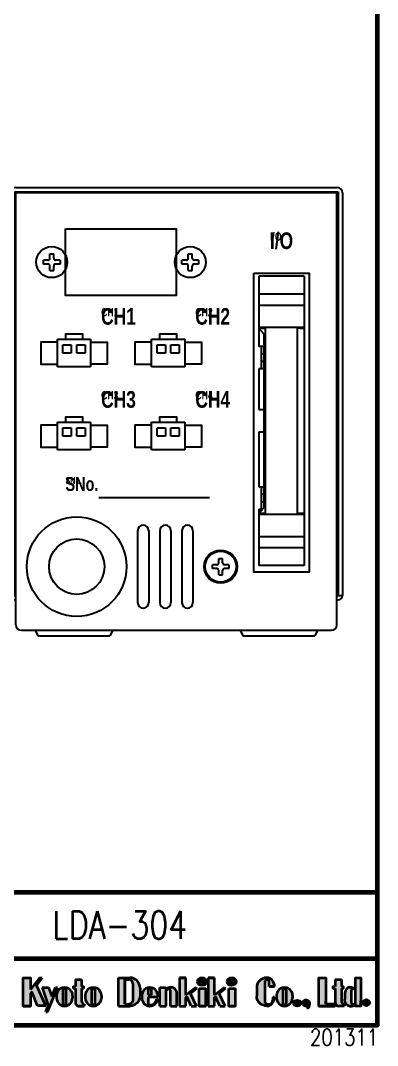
# Model space of a CAD drawing. Header units: millimetres. Extents: x 4 to 387, y 0 to 281.
# Drawn here: x 322.5 to 387, y 0.3 to 185.4 of the extents above; entities that cross this region are included whole.
import ezdxf

# ---------------------------------------------------------------- set-up
doc = ezdxf.new("R2010")
doc.units = ezdxf.units.MM
doc.layers.get('0').update_dxf_attribs({"lineweight": 30})
for name, color, linetype, lineweight in [('0 @ 1', 7, 'Continuous', 30), ('0 @ 2', 7, 'Continuous', 30), ('AUX', 7, 'Continuous', 40)]:
    doc.layers.add(name, color=color, linetype=linetype, lineweight=lineweight)
doc.styles.get("Standard").update_dxf_attribs({"font": 'simplex.shx', "width": 0.8, "bigfont": 'extfont.shx'})

# ---------------------------------------------------------------- blocks, each defined once
blk = doc.blocks.new('A$C7F8063EA')
for points in [[(2.398777864283431, 4.829663306420513), (3.406328365880199, 6.169453883368078), (2.921754663084811, 6.169453883368085), (1.291720739670836, 4.051868400267174), (1.291720739670836, 6.170772863426478), (1.1133674889e-06, 6.170772863426471), (1.1133674889e-06, 1.050815427120141), (1.291720739670836, 1.050815427120141), (1.291720739670836, 3.357553768141244), (1.525719458847731, 3.668713634047847), (2.591814308545053, 1.057822508680139), (4.056205566284461, 1.057822508680146)], [(28.2337426024219, 6.170772863426464), (28.2337426024219, 1.050815427120142), (29.36610001997861, 1.050815427120141), (29.36610001997861, 2.640654124072921), (29.54453348874947, 2.786386900192896), (30.33980663270284, 1.050815427120113), (31.31894397160024, 1.050815427120113), (30.19566787494091, 3.318190840230171), (31.31251927078347, 4.230361945521053), (31.1496955754422, 4.408012072126442), (29.36610001997859, 2.99519422866465), (29.36610001997861, 6.170772863426463)], [(33.41618775227426, 6.170772863426464), (33.41618775227426, 1.050815427120142), (34.54854516983096, 1.050815427120141), (34.54854516983096, 2.640654124072923), (34.72697863860179, 2.786386900192901), (35.52225178255519, 1.050815427120127), (36.50138912145259, 1.05081542712012), (35.3781130247933, 3.318190840230151), (36.49496442063583, 4.23036194552105), (36.33214072529455, 4.408012072126442), (34.54854516983095, 2.995194228664646), (34.54854516983096, 6.170772863426464)], [(53.38047412418291, 6.170772863426464), (53.38047412418291, 1.050815427120141), (54.68106029502587, 1.050815427120141), (56.29751894606171, 1.050815427120142), (56.2975189460617, 1.410965188043746), (54.68106029502588, 1.410965188043746), (54.68106029502586, 6.170772863426464)], [(4.514313398489295, 1.134349005860251), (4.055858601252566, 5.019028322e-07), (4.378142334187486, 5.019028322e-07), (6.169417419713028, 4.408012072126439), (5.837386979518782, 4.40801207212644), (5.183398294731592, 2.789856714902839), (4.539052240885665, 4.408012072126438), (3.400905575323575, 4.408012072126438)], [(31.7998258105149, 4.229761809594492), (31.7998258105149, 1.050815427120141), (32.941005496245, 1.050815427120141), (32.941005496245, 4.229761809594492)], [(37.15768712419095, 4.229761809594491), (37.15768712419095, 1.050815427120141), (38.29886680992104, 1.050815427120141), (38.29886680992104, 4.229761809594492)]]:
    blk.add_hatch(color=256).paths.add_polyline_path(points)
h = blk.add_hatch(color=256)
edge = h.paths.add_edge_path()
edge.add_line((9.410215178256747, 4.230645526233281), (9.410215178256747, 1.759668284966215))
edge.add_ellipse((10.04980428069029, 1.75966828496621), major_axis=(4.547e-13, 0.7088528578460683), ratio=0.9022875415597713, start_angle=90.00000000003674, end_angle=180.0000000000367)
edge.add_line((10.04980428069029, 1.050815427120141), (11.02797277711079, 1.050815427120142))
edge.add_line((11.02797277711079, 1.050815427120142), (11.02797277711079, 1.40698119093291))
edge.add_ellipse((11.0280585437481, 1.935287182282309), major_axis=(2.477e-13, -0.528314164912672), ratio=0.9180339373020796, start_angle=270, end_angle=359.9999999999731, ccw=False)
edge.add_line((10.54304821080086, 1.93528718228209), (10.54304821080086, 4.230645526233274))
edge.add_line((10.54304821080086, 4.230645526233274), (10.86662624025985, 4.230645526233274))
edge.add_line((10.86662624025985, 4.230645526233274), (10.86662624025985, 4.585329156267562))
edge.add_line((10.86662624025985, 4.585329156267562), (10.54304821080086, 4.585329156267562))
edge.add_line((10.54304821080086, 4.585329156267562), (10.54304821080086, 5.814038219401482))
edge.add_line((10.54304821080086, 5.814038219401482), (9.410215178256747, 5.814038219401481))
edge.add_line((9.410215178256747, 5.814038219401481), (9.410215178256747, 4.585329156267562))
edge.add_line((9.410215178256747, 4.585329156267562), (9.089058107054825, 4.585329156267562))
edge.add_line((9.089058107054825, 4.585329156267562), (9.089058107054825, 4.230645526233274))
edge.add_line((9.089058107054825, 4.230645526233274), (9.410215178256747, 4.230645526233281))
h = blk.add_hatch(color=256)
edge = h.paths.add_edge_path()
edge.add_line((17.19864840931359, 1.050815427120141), (19.30238706350838, 1.050815427120141))
edge.add_ellipse((19.30238706350838, 2.973983978213254), major_axis=(0, -1.923168551093112), ratio=0.9305592290321637, start_angle=0, end_angle=90)
edge.add_line((21.09200930771249, 2.973983978213246), (21.09200930771249, 4.247604312333308))
edge.add_ellipse((19.30238706350838, 4.247604312333351), major_axis=(0, 1.923168551093112), ratio=0.9305592290321637, start_angle=270, end_angle=360)
edge.add_line((19.30238706350838, 6.170772863426464), (17.19864840931359, 6.170772863426464))
edge.add_line((17.19864840931359, 6.170772863426464), (17.19864840931359, 1.050815427120141))
edge = h.paths.add_edge_path(flags=16)
edge.add_line((18.32791822793343, 5.812326842775746), (19.14476182150094, 5.812326842775746))
edge.add_ellipse((19.14282603210222, 5.112001191007038), major_axis=(0, 0.7003256517687078), ratio=0.929745631167618, start_angle=270, end_angle=359.83893227171643, ccw=False)
edge.add_line((19.79395074722879, 5.112001191007015), (19.79395074722879, 2.109587099539584))
edge.add_ellipse((19.14282603210222, 2.109587099539567), major_axis=(0, -0.7003256517687078), ratio=0.929745631167618, start_angle=0.16106772828362637, end_angle=90, ccw=False)
edge.add_line((19.14476182150094, 1.409261447770859), (18.32791822793342, 1.409261447770859))
edge.add_line((18.32791822793342, 1.409261447770859), (18.32791822793343, 5.812326842775746))
h = blk.add_hatch(color=256)
edge = h.paths.add_edge_path()
edge.add_ellipse((32.28084409635221, 5.463593461529853), major_axis=(-0.8029901400914241, 0), ratio=0.8806825471307714, start_angle=0, end_angle=360)
h = blk.add_hatch(color=256)
edge = h.paths.add_edge_path()
edge.add_ellipse((37.63870541002825, 5.463593461529853), major_axis=(-0.8029901400914241, 0), ratio=0.8806825471307714, start_angle=0, end_angle=360)
h = blk.add_hatch(color=256)
edge = h.paths.add_edge_path()
edge.add_arc((44.03210335415496, 5.389742119339189), 0.4022708682637131, 0, 180, ccw=False)
edge.add_line((44.43437422241868, 5.389742119339189), (44.43437422241869, 4.585540193077122))
edge.add_line((44.43437422241869, 4.585540193077122), (45.39805205564927, 4.585540193077122))
edge.add_ellipse((44.03210335415496, 4.585540193077122), major_axis=(0, 1.585232670349341), ratio=0.8616707988949573, start_angle=270, end_angle=360)
edge.add_ellipse((44.03210335415496, 4.404088106452945), major_axis=(-1.843641580901476, 0), ratio=0.9582582511019692, start_angle=270.0000000000004, end_angle=360)
edge.add_line((42.18846177325349, 4.404088106452868), (42.18846177325349, 2.817500184093672))
edge.add_ellipse((44.03210335415496, 2.81750018409366), major_axis=(-1.843641580901476, 0), ratio=0.9582582511019692, start_angle=0, end_angle=89.99999999999957)
edge.add_ellipse((44.03210335415496, 2.639975360593325), major_axis=(0, -1.589159933473183), ratio=0.859541366934012, start_angle=0, end_angle=90)
edge.add_line((45.39805205564928, 2.639975360593325), (45.07598273930716, 2.639975360593325))
edge.add_line((45.07598273930716, 2.639975360593325), (45.07598273930716, 2.101617162536902))
edge.add_ellipse((44.45224876929251, 2.101617162536967), major_axis=(0, -0.68893955641488), ratio=0.9053536906204902, start_angle=0, end_angle=90, ccw=False)
edge.add_line((44.45224876929251, 1.412677606122088), (44.13368029113917, 1.412677606122088))
edge.add_ellipse((44.13368029113917, 1.929035216805459), major_axis=(4.547e-13, 0.5163576106833716), ratio=0.9757729814054631, start_angle=90.00000000005042, end_angle=180.0000000000504, ccw=False)
edge.add_line((43.62983248589126, 1.929035216805386), (43.62983248589126, 5.389742119339189))
h = blk.add_hatch(color=256)
edge = h.paths.add_edge_path()
edge.add_line((56.01527129174201, 4.230645526233274), (56.33642836294391, 4.230645526233274))
edge.add_line((56.33642836294391, 4.230645526233274), (56.33642836294392, 1.759668284966186))
edge.add_ellipse((56.97601746537748, 1.75966828496621), major_axis=(4.547e-13, 0.7088528578460683), ratio=0.9022875415597713, start_angle=90.00000000003674, end_angle=180.0000000000367)
edge.add_line((56.97601746537747, 1.050815427120141), (57.95418596179797, 1.050815427120141))
edge.add_line((57.95418596179797, 1.050815427120141), (57.95418596179797, 1.406981190932909))
edge.add_ellipse((57.95427172843528, 1.935287182282309), major_axis=(2.477e-13, -0.528314164912672), ratio=0.9180339373020796, start_angle=270, end_angle=359.9999999999731, ccw=False)
edge.add_line((57.46926139548805, 1.935287182282004), (57.46926139548805, 4.230645526233275))
edge.add_line((57.46926139548805, 4.230645526233275), (57.79283942494704, 4.230645526233274))
edge.add_line((57.79283942494704, 4.230645526233274), (57.79283942494704, 4.585329156267562))
edge.add_line((57.79283942494704, 4.585329156267562), (57.46926139548804, 4.585329156267562))
edge.add_line((57.46926139548804, 4.585329156267562), (57.46926139548805, 5.814038219401482))
edge.add_line((57.46926139548805, 5.814038219401482), (56.33642836294391, 5.814038219401482))
edge.add_line((56.33642836294391, 5.814038219401482), (56.33642836294394, 4.585329156267562))
edge.add_line((56.33642836294394, 4.585329156267562), (56.01527129174201, 4.585329156267562))
edge.add_line((56.01527129174201, 4.585329156267562), (56.01527129174201, 4.230645526233274))
h = blk.add_hatch(color=256)
edge = h.paths.add_edge_path()
edge.add_line((61.00913571780711, 6.170772863426463), (60.03930686129979, 6.170772863426464))
edge.add_line((60.03930686129979, 6.170772863426464), (60.0393068612998, 3.967246375105668))
edge.add_ellipse((59.37071800628541, 3.154375721908309), major_axis=(-4.11812363e-07, -1.253636350218062), ratio=0.7005460842986974, start_angle=140.5626067664118, end_angle=180.0000188213667)
edge.add_line((59.37071800628405, 4.408012072126439), (58.96088035646851, 4.408012072126439))
edge.add_ellipse((58.96088035646721, 3.154375721908309), major_axis=(4.11812363e-07, -1.253636350218062), ratio=0.7005460842986974, start_angle=179.9999811786333, end_angle=269.9999811786645)
edge.add_line((58.08265032018742, 3.154375721909497), (58.08265032018739, 2.304451777337887))
edge.add_ellipse((58.96088035646721, 2.304451777338201), major_axis=(4.11812363e-07, 1.253636350218062), ratio=0.7005460842986974, start_angle=90.00001882133549, end_angle=180.0000188213667)
edge.add_line((58.96088035646788, 1.050815427120141), (59.37071800628475, 1.050815427120141))
edge.add_ellipse((59.37071800628541, 2.304451777338201), major_axis=(-4.11812363e-07, 1.253636350218062), ratio=0.7005460842986974, start_angle=179.9999811786333, end_angle=219.4373932335881)
edge.add_line((60.03930686129979, 1.491581124140838), (60.03930686129979, 1.050815427120141))
edge.add_line((60.03930686129979, 1.050815427120141), (61.00913571780711, 1.050815427120141))
edge.add_line((61.00913571780711, 1.050815427120141), (61.00913571780711, 6.170772863426463))
h.paths.add_polyline_path([(60.03930686129979, 1.735331915351252, -1), (59.21817327816597, 1.735331915351252), (59.21817327816597, 3.761385435440615, -1), (60.03930686129979, 3.761385435440615)], flags=16)
h = blk.add_hatch(color=256)
h.paths.add_polyline_path([(6.000321070772656, 2.499626550424913, 0.9930558690252096), (8.918576991429632, 2.499862088220886), (8.918509413660729, 2.92878370181117, 1.006911414223633), (6.000321070772656, 2.948883291135963)])
h.paths.add_polyline_path([(7.130185689228994, 3.905856913461114, -1.045169310724598), (7.77891868472426, 3.87718728444978), (7.77891868472426, 1.587942342862924, -1.045169310724602), (7.130185689228994, 1.559272713851591)], flags=16)
h = blk.add_hatch(color=256)
h.paths.add_polyline_path([(12.65960897724608, 4.408012072126425), (12.63950891116084, 4.408012072126425, 0.4121976711162861), (11.19039555284587, 2.948883291135956), (11.19039555284587, 2.499626550424916, 0.9930558690252096), (14.10865147350284, 2.499862088220879), (14.10858389573397, 2.928783701811163, 0.416232331284715)])
h.paths.add_polyline_path([(12.32026017130221, 3.905856913461107, -1.045169310724598), (12.96899316679747, 3.877187284449773), (12.96899316679747, 1.587942342862917, -1.045169310724602), (12.32026017130221, 1.559272713851584)], flags=16)
h = blk.add_hatch(color=256)
edge = h.paths.add_edge_path()
edge.add_line((22.87629842648083, 4.408012072126447), (22.85619836039664, 4.408012072126439))
edge.add_arc((22.86624839343847, 2.948883291135963), 1.459163391357833, 90.39462957571416, 180)
edge.add_line((21.40708500208063, 2.948883291135963), (21.40708500208063, 2.506948753458312))
edge.add_arc((22.86992492511266, 2.513573222781768), 1.462854922406916, 180.2594621142477, 269.3397493728856)
edge.add_line((22.85306802025838, 1.050815427120134), (22.88678182996658, 1.050815427120134))
edge.add_arc((22.86992492511266, 2.513573222781772), 1.462854922406917, 270.6602506271005, 354.2193550323094)
edge.add_line((24.32534092273761, 2.366234165273212), (24.07787818271213, 2.366234165273212))
edge.add_ellipse((22.87629842648084, 2.366234165273212), major_axis=(-1.201579756231282, 0), ratio=0.9416571348462468, start_angle=90.17744929209329, end_angle=180, ccw=False)
edge.add_arc((22.86194962053696, 1.55927271385159), 0.3249999999999886, 179.9999999999999, 276.5641418440151, ccw=False)
edge.add_line((22.53694962053697, 1.559272713851591), (22.53694962053698, 2.732564813656352))
edge.add_line((22.53694962053698, 2.732564813656352), (24.32530421539708, 2.732846573795441))
edge.add_line((24.32530421539708, 2.732846573795441), (24.32527334496871, 2.92878370181117))
edge.add_arc((22.86624839343845, 2.948883291135975), 1.459163391357833, 359.2107408485284, 449.6053704242639)
h.paths.add_polyline_path([(22.53694962053697, 3.091152624663407), (22.53694962053697, 3.905856913461114, -1.045169310724599), (23.18568261603224, 3.877187284449781), (23.18568261603223, 3.091152624663408)], flags=16)
h = blk.add_hatch(color=256)
edge = h.paths.add_edge_path()
edge.add_line((24.66529301484071, 4.408012072126438), (24.6652930148407, 1.050815427120141))
edge.add_line((24.6652930148407, 1.050815427120141), (25.7938026291772, 1.050815427120141))
edge.add_line((25.7938026291772, 1.050815427120141), (25.79380262917721, 3.722369965857063))
edge.add_ellipse((26.21745473022793, 3.722369965857069), major_axis=(0.3767525711955679, 0.2169528969146351), ratio=0.9078835970869166, start_angle=60.06451933352412, end_angle=150.0645193335241, ccw=False)
edge.add_ellipse((26.21745473022793, 3.722369965857069), major_axis=(0, 0.4036375748992214), ratio=0.9656734174228072, start_angle=270, end_angle=360, ccw=False)
edge.add_line((26.60723680658112, 3.722369965857049), (26.60723680658112, 1.050815427120141))
edge.add_line((26.60723680658112, 1.050815427120141), (27.74030374813492, 1.050815427120142))
edge.add_line((27.74030374813492, 1.050815427120142), (27.74030374813492, 3.358657917323952))
edge.add_ellipse((26.76900827813415, 3.358657917323853), major_axis=(0, 1.049354154802585), ratio=0.9256126404564504, start_angle=270, end_angle=360)
edge.add_ellipse((26.76900827813415, 4.015239595457842), major_axis=(-0.9752056489569438, 0), ratio=0.4027586151584507, start_angle=270, end_angle=360)
edge.add_line((25.79380262917721, 4.015239595457812), (25.79380262917721, 4.232333820707942))
edge.add_line((25.79380262917721, 4.232333820707942), (25.63367631766278, 4.408012072126439))
edge.add_line((25.63367631766278, 4.408012072126439), (24.66529301484071, 4.408012072126438))
h = blk.add_hatch(color=256)
h.paths.add_polyline_path([(45.74534481770922, 2.499626550424377, 0.4093568311612341), (47.19052061992356, 1.05081542712012), (47.21842329482851, 1.05081542712012, 0.4094039504209535), (48.6636007383662, 2.499862088220879), (48.66353316059729, 2.928783701811163, 1.006911414223785), (45.74534481770922, 2.948883291135956)])
h.paths.add_polyline_path([(46.87520943616556, 3.905856913461107, -1), (47.52520943616554, 3.905856913461107), (47.52520943616554, 1.559272713851584, -1), (46.87520943616556, 1.559272713851584)], flags=16)
h = blk.add_hatch(color=256)
edge = h.paths.add_edge_path()
edge.add_ellipse((49.47965902708938, 1.582242384970413), major_axis=(-0.6495263368888118, 0), ratio=0.8208718778531608, start_angle=0, end_angle=360)
h = blk.add_hatch(color=256)
edge = h.paths.add_edge_path()
edge.add_ellipse((51.10382881327996, 1.582242384970413), major_axis=(-0.6495263368888118, 0), ratio=0.8208718778531608, start_angle=178.5690149176314, end_angle=477.542772379198)
edge.add_ellipse((51.25689893715616, 1.101706482423878), major_axis=(0, -0.4085205769865751), ratio=0.251102208153783, start_angle=0, end_angle=84.64326370635717, ccw=False)
edge.add_ellipse((51.25689893715616, 1.413106612160845), major_axis=(0, -0.7199207067235417), ratio=0.7312706617840086, start_angle=0, end_angle=90)
edge.add_ellipse((51.69606463323384, 1.413106612160845), major_axis=(0, 0.2018800132245815), ratio=0.432391469396966, start_angle=270, end_angle=339.5603886802153)
edge.add_ellipse((51.69606463323384, 1.413106612160845), major_axis=(0, 0.2018800132245815), ratio=0.432391469396966, start_angle=339.5603886802153, end_angle=340.2548236015122, ccw=False)
h = blk.add_hatch(color=256)
edge = h.paths.add_edge_path()
edge.add_ellipse((61.97248607229494, 1.654709356403827), major_axis=(-0.5819461302032778, 0), ratio=0.9599134801484431, start_angle=0, end_angle=360)
for p, q in [((1.1133674889e-06, 6.170772863426464), (1.291720739670836, 6.170772863426464)), ((2.921754663084811, 6.169453883368078), (1.291720739670836, 4.05186840026716)), ((3.406328365880199, 6.169453883368078), (2.398777864283459, 4.82966330642052)), ((2.921754663084811, 6.169453883368078), (3.406328365880199, 6.169453883368078)), ((9.410215178256747, 5.814038219401481), (10.54304821080086, 5.814038219401481)), ((9.410215178256747, 5.814038219401481), (9.410215178256747, 4.585329156267562)), ((10.54304821080086, 5.814038219401481), (10.54304821080086, 4.585329156267562)), ((17.19864840931359, 6.170772863426464), (19.30238706350838, 6.170772863426464)), ((17.19864840931359, 1.050815427120141), (17.19864840931359, 6.170772863426464)), ((17.19864840931359, 1.050815427120141), (17.19864840931359, 6.170772863426464)), ((17.19864840931359, 6.170772863426464), (19.30238706350838, 6.170772863426464)), ((18.32791822793342, 5.812326842775746), (18.32791822793342, 1.406412450844982)), ((18.32791822793342, 1.406412450844982), (18.32791822793342, 5.812326842775746)), ((18.32791822793342, 5.812326842775746), (19.1447947662723, 5.812326842775746)), ((28.2337426024219, 6.170772863426456), (29.36610001997861, 6.170772863426456)), ((28.2337426024219, 6.170772863426456), (28.2337426024219, 1.050815427120141)), ((29.36610001997861, 6.170772863426464), (28.2337426024219, 6.170772863426464)), ((29.36610001997861, 2.995194228664651), (29.36610001997861, 6.170772863426464)), ((33.41618775227426, 6.170772863426449), (34.54854516983096, 6.170772863426456)), ((33.41618775227426, 6.170772863426449), (33.41618775227426, 1.050815427120141)), ((34.54854516983096, 6.170772863426464), (33.41618775227426, 6.170772863426464)), ((34.54854516983096, 2.995194228664665), (34.54854516983096, 6.170772863426464)), ((37.46328924620457, 6.170772863426449), (37.63870541002825, 6.170772863426449)), ((37.46328924620457, 6.153692582305005), (37.46328924620457, 6.170772863426464)), ((53.38047412418291, 6.170772863426456), (54.68106029502587, 6.170772863426456)), ((56.33642836294393, 5.814038219401481), (57.46926139548804, 5.814038219401481)), ((56.33642836294393, 5.814038219401481), (56.33642836294393, 4.585329156267562)), ((57.46926139548804, 5.814038219401481), (57.46926139548804, 4.585329156267562)), ((60.03930686129982, 6.170772863426464), (61.00913571780711, 6.170772863426464)), ((60.03930686129976, 6.170772863426464), (61.00913571780711, 6.170772863426464)), ((4.056205566284461, 1.057822508680146), (2.398777864283459, 4.82966330642052)), ((3.400905575323577, 4.408012072126439), (4.514313398489292, 1.134349005860258)), ((3.400905575323577, 4.408012072126439), (4.539052240885666, 4.408012072126439)), ((3.400905575323577, 4.408012072126439), (4.539052240885666, 4.408012072126439)), ((4.378142334187486, 5.019028322e-07), (6.169417419713028, 4.408012072126439)), ((4.539052240885666, 4.408012072126439), (5.187514291777461, 2.779520153314024)), ((5.183398294731603, 2.789856714902867), (5.837386979518782, 4.408012072126439)), ((5.837386979518782, 4.408012072126439), (6.169417419713028, 4.408012072126439)), ((9.089058107054825, 4.585329156267562), (9.089058107054825, 4.230645526233274)), ((9.089058107054825, 4.585329156267562), (9.089058107054825, 4.230645526233274)), ((9.089058107054825, 4.230645526233274), (9.410215178256777, 4.230645526233281)), ((9.089058107054825, 4.230645526233274), (9.410215178256747, 4.230645526233281)), ((9.410215178256747, 4.230645526233281), (9.410215178256747, 1.75966828496621)), ((10.54304821080089, 4.230645526233281), (10.86662624025985, 4.230645526233274)), ((10.54304821080086, 4.230645526233274), (10.86662624025985, 4.230645526233274)), ((10.54304821080086, 4.230645526233274), (10.54304821080086, 1.935287182282081)), ((12.63950891116065, 4.408012072126425), (12.65960897724608, 4.408012072126425)), ((19.79395074722879, 5.112001191007038), (19.79395074722879, 2.109587099539567)), ((21.09200930771249, 4.247604312333351), (21.09200930771249, 2.973983978213254)), ((22.85619836039692, 4.408012072126439), (22.87629842648084, 4.408012072126446)), ((24.6652930148407, 4.408012072126439), (25.63367631766278, 4.408012072126439)), ((24.6652930148407, 1.050815427120141), (24.6652930148407, 4.408012072126439)), ((24.6652930148407, 4.408012072126439), (25.63367631766278, 4.408012072126439)), ((24.6652930148407, 4.408012072126439), (25.63367631766278, 4.408012072126439)), ((24.6652930148407, 1.050815427120141), (24.6652930148407, 4.408012072126439)), ((24.6652930148407, 4.408012072126439), (25.63367631766278, 4.408012072126439)), ((25.79380262917721, 4.232333820707935), (25.63367631766278, 4.408012072126439)), ((25.79380262917721, 4.232333820707935), (25.63367631766278, 4.408012072126439)), ((25.79380262917721, 4.015239595457842), (25.79380262917721, 4.232333820707935)), ((25.79380262917721, 4.015239595457842), (25.79380262917721, 4.232333820707935)), ((25.79380262917721, 4.232333820707935), (25.79380262917721, 4.015239595457842)), ((25.79380262917721, 1.050815427120141), (25.79380262917721, 3.722369965857069)), ((25.79380262917721, 1.050815427120141), (25.79380262917721, 3.722369965857097)), ((26.60723680658112, 1.050815427120134), (26.60723680658112, 3.722369965857069)), ((26.60723680658112, 1.050815427120141), (26.60723680658112, 3.722369965857069)), ((31.15275941671871, 4.410438995434105), (29.36610001997861, 2.995194228664651)), ((31.31251927078347, 4.230361945521053), (30.19566787494091, 3.318190840230172)), ((31.1496955754422, 4.408012072126439), (31.31251927078347, 4.230361945521053)), ((36.33520456657107, 4.410438995434105), (34.54854516983096, 2.995194228664651)), ((36.49496442063583, 4.230361945521053), (35.37811302479332, 3.318190840230172)), ((36.33214072529455, 4.408012072126439), (36.49496442063583, 4.230361945521053)), ((37.46328924620457, 4.756414059633243), (37.46328924620457, 4.773494340754702)), ((42.18846177325349, 4.404088106452945), (42.18846177325349, 4.408012072126439)), ((42.18846177325349, 4.404088106452945), (42.18846177325349, 2.81750018409366)), ((43.62983248589126, 5.389742119339189), (43.62983248589126, 1.929035216805459)), ((43.62983248589126, 5.389742119339189), (43.62983248589126, 1.929035216805459)), ((44.43437422241868, 4.585540193077122), (44.43437422241868, 5.389742119339189)), ((44.43437422241868, 4.585540193077122), (44.43437422241868, 5.389742119339189)), ((45.39805205564926, 4.585540193077122), (44.43437422241868, 4.585540193077122)), ((44.43437422241868, 4.585540193077122), (45.39805205564926, 4.585540193077122)), ((56.01527129174201, 4.585329156267562), (56.01527129174201, 4.230645526233274)), ((56.01527129174201, 4.585329156267562), (56.01527129174201, 4.230645526233274)), ((56.01527129174201, 4.230645526233274), (56.33642836294393, 4.230645526233274)), ((56.01527129174201, 4.230645526233274), (56.33642836294393, 4.230645526233274)), ((56.33642836294391, 4.230645526233274), (56.33642836294393, 1.75966828496621)), ((57.46926139548804, 4.230645526233274), (57.79283942494704, 4.230645526233274)), ((57.46926139548804, 4.230645526233274), (57.79283942494704, 4.230645526233274)), ((57.46926139548804, 4.230645526233274), (57.46926139548804, 1.935287182282081)), ((59.37071800628473, 4.408012072126439), (58.9608803564679, 4.408012072126439)), ((59.21817327816597, 3.761385435440615), (59.21817327816597, 1.735331915351252)), ((59.21817327816597, 3.761385435440615), (59.21817327816597, 1.735331915351252)), ((1.525719458847731, 3.668713634047854), (1.291720739670836, 3.357553768141229)), ((2.591814308545053, 1.057822508680146), (1.525719458847731, 3.668713634047854)), ((6.000321070772656, 2.948883291135963), (6.000321070772656, 2.52019769210505)), ((8.918509413660729, 2.92878370181117), (8.918576991429632, 2.499862088220886)), ((11.19039555284587, 2.948883291135956), (11.19039555284587, 2.520197692105043)), ((14.10858389573397, 2.928783701811163), (14.10865147350284, 2.499862088220879)), ((21.40708500208063, 2.948883291135963), (21.40708500208063, 2.52019769210505)), ((22.53694962053697, 3.091152624663408), (23.18568261603224, 3.091152624663408)), ((22.53694962053697, 2.732564813656352), (24.32530421539713, 2.732846573795441)), ((24.07787818271214, 2.366234165273212), (24.32530713385319, 2.366234165273212)), ((24.32527334496871, 2.92878370181117), (24.32530421539707, 2.732846573795441)), ((27.74030374813492, 1.050815427120141), (27.74030374813492, 3.358657917323853)), ((27.74030374813492, 1.050815427120141), (27.74030374813492, 3.358657917323853)), ((29.54453348874949, 2.786386900192916), (29.36610001997861, 2.640654124072923)), ((29.36610001997861, 1.050815427120141), (29.36610001997861, 2.640654124072923)), ((30.33980663270282, 1.050815427120156), (29.54453348874947, 2.786386900192908)), ((31.31894397160022, 1.050815427120141), (30.19566787494091, 3.318190840230172)), ((34.72697863860179, 2.786386900192901), (34.54854516983096, 2.640654124072923)), ((34.54854516983096, 1.050815427120141), (34.54854516983096, 2.640654124072931)), ((35.52225178255517, 1.050815427120156), (34.72697863860179, 2.786386900192894)), ((36.50138912145258, 1.050815427120141), (35.3781130247933, 3.318190840230165)), ((45.39805205564926, 2.639975360593325), (45.07598273930716, 2.639975360593325)), ((45.07598273930716, 2.639975360593325), (45.07598273930716, 2.101617162536967)), ((45.39805205564926, 2.639975360593325), (45.07598273930716, 2.639975360593325)), ((45.07598273930716, 2.639975360593325), (45.07598273930716, 2.101617162536967)), ((45.74534481770922, 2.948883291135956), (45.74534481770922, 2.520197692105043)), ((48.66353316059729, 2.928783701811163), (48.6636007383662, 2.499862088220879)), ((54.68106029502587, 1.410965188043746), (54.68106029502587, 2.006455426485672)), ((58.08265032018744, 3.15437543341477), (58.08265032018744, 2.379255401949649)), ((58.08265032018744, 3.15437543341477), (58.08265032018738, 2.304451777338201)), ((61.00913571780711, 1.050815427120141), (61.00913571780711, 1.97190299927297)), ((61.00913571780711, 1.050815427120141), (61.00913571780711, 1.97190299927297)), ((61.97248607229494, 2.21678994684953), (61.97248607229494, 2.213327291506175)), ((1.1133674889e-06, 1.050815427120141), (1.291720739670836, 1.050815427120141)), ((4.056205566284461, 1.057822508680146), (2.591814308545053, 1.057822508680146)), ((4.055858601252566, 5.019028322e-07), (4.514313398489292, 1.134349005860244)), ((4.055858601252566, 5.019028322e-07), (4.378142334187486, 5.019028322e-07)), ((10.04980428069021, 1.050815427120141), (11.0280585437481, 1.050815427120134)), ((11.0280585437481, 1.050815427120141), (10.04980428068984, 1.050815427120141)), ((11.02797277711079, 1.406973017369637), (11.02797277711079, 1.050815427120141)), ((11.0280585437481, 1.406973017369637), (11.0280585437481, 1.050815427120141)), ((11.0280585437481, 1.050815427120141), (11.0280585437481, 1.050815427120141)), ((12.65960897724611, 1.050815427120141), (12.66347402996737, 1.050815427120141)), ((17.19864840931359, 1.050815427120141), (19.30238706350838, 1.050815427120141)), ((17.19864840931359, 1.050815427120141), (19.30099920337989, 1.050815427120141)), ((18.32791822793342, 1.409261447770859), (19.1447947662723, 1.409261447770859)), ((22.85306802025866, 1.050815427120134), (22.88678182996648, 1.050815427120134)), ((22.87629842648084, 1.050815427120141), (22.87629842648084, 1.050732184770311)), ((24.6652930148407, 1.05081542712012), (25.79380262917721, 1.050815427120113)), ((24.6652930148407, 1.050815427120141), (25.79380262917724, 1.050815427120141)), ((26.60723680658112, 1.050815427120113), (27.74030374813492, 1.050815427120113)), ((26.60723680658112, 1.050815427120141), (27.74030374813492, 1.050815427120141)), ((28.2337426024219, 1.050815427120113), (29.36610001997861, 1.050815427120113)), ((28.2337426024219, 1.050815427120141), (29.36610001997861, 1.050815427120141)), ((30.33980663270282, 1.050815427120113), (31.31894397160022, 1.050815427120113)), ((31.7998258105149, 1.050815427120113), (32.941005496245, 1.050815427120113)), ((33.41618775227426, 1.050815427120113), (34.54854516983096, 1.050815427120127)), ((33.41618775227426, 1.050815427120141), (34.54854516983096, 1.050815427120141)), ((35.52225178255517, 1.050815427120127), (36.50138912145258, 1.05081542712012)), ((37.15768712419095, 1.05081542712012), (38.29886680992104, 1.05081542712012)), ((44.13368029113871, 1.412677606122088), (44.45224876929251, 1.412677606122088)), ((44.13368029113871, 1.412677606122088), (44.45224876929251, 1.412677606122088)), ((47.19052061992352, 1.05081542712012), (47.21842329482825, 1.05081542712012)), ((51.75313746120725, 1.568439477701531), (51.75313746120725, 1.565858952031305)), ((53.38047412418291, 1.05081542712012), (56.2975189460617, 1.050815427120127)), ((57.95427172843528, 1.050815427120141), (56.97601746537703, 1.050815427120141)), ((57.95418596179797, 1.406973017369637), (57.95418596179797, 1.050815427120141)), ((57.95427172843528, 1.406973017369637), (57.95427172843528, 1.050815427120141)), ((57.95427172843528, 1.050815427120141), (57.95427172843528, 1.406973017369637)), ((58.9608803564679, 1.050815427120141), (59.37071800628473, 1.050815427120141)), ((61.97248607229494, 1.09609142130148), (61.97248607229494, 1.092628765958124)), ((62.55442102239681, 1.658172011747183), (62.55905113449353, 1.658172011747183))]:
    blk.add_line(p, q)
for points in [[(1.291720739670836, 3.357553768141229), (1.291720739670836, 1.050815427120141), (1.1133674889e-06, 1.050815427120141), (1.1133674889e-06, 6.170772863426464), (1.291720739670836, 6.170772863426464), (1.291720739670836, 4.05186840026716)], [(54.68106029502587, 1.050815427120141), (53.38047412418291, 1.050815427120141), (53.38047412418291, 6.170772863426464), (54.68106029502587, 6.170772863426464), (54.68106029502587, 1.410965188043746)], [(60.03930686129979, 3.967246375105659), (60.03930686129979, 6.170772863426464), (61.00913571780711, 6.170772863426464), (61.00913571780711, 1.050815427120141), (60.03930686129979, 1.050815427120141), (60.03930686129979, 1.49158112414085)], [(60.03930686129979, 3.967246375105659), (60.03930686129979, 6.170772863426464), (61.00913571780711, 6.170772863426464), (61.00913571780711, 1.050815427120141), (60.03930686129979, 1.050815427120141), (60.03930686129979, 1.49158112414085)], [(7.130185689228994, 3.905856913461114), (7.130185689228994, 1.559272713851591)], [(7.77891868472426, 1.530603084840258), (7.77891868472426, 3.934526542472447)], [(9.089058107054825, 4.230645526233274), (9.089058107054825, 4.585329156267562), (9.410215178256747, 4.585329156267562)], [(9.089058107054825, 4.230645526233274), (9.089058107054825, 4.585329156267562), (9.410215178256747, 4.585329156267562)], [(10.54304821080086, 4.585329156267562), (10.86662624025985, 4.585329156267562), (10.86662624025985, 4.230645526233274)], [(10.54304821080086, 4.585329156267562), (10.86662624025985, 4.585329156267562), (10.86662624025985, 4.230645526233274)], [(12.32026017130221, 3.905856913461107), (12.32026017130221, 1.559272713851584)], [(12.96899316679747, 1.530603084840251), (12.96899316679747, 3.93452654247244)], [(22.53694962053697, 3.905856913461114), (22.53694962053697, 3.091152624663408)], [(23.18568261603224, 3.091152624663408), (23.18568261603224, 3.934526542472447)], [(46.87520943616556, 3.905856913461107), (46.87520943616556, 1.559272713851584)], [(47.52520943616554, 3.905856913461107), (47.52520943616554, 1.559272713851584)], [(56.33642836294393, 4.230645526233274), (56.01527129174201, 4.230645526233274), (56.01527129174201, 4.585329156267562), (56.33642836294393, 4.585329156267562)], [(56.33642836294393, 4.230645526233274), (56.01527129174201, 4.230645526233274), (56.01527129174201, 4.585329156267562), (56.33642836294393, 4.585329156267562)], [(57.46926139548804, 4.585329156267562), (57.79283942494704, 4.585329156267562), (57.79283942494704, 4.230645526233274), (57.46926139548804, 4.230645526233274)], [(57.46926139548804, 4.585329156267562), (57.79283942494704, 4.585329156267562), (57.79283942494704, 4.230645526233274), (57.46926139548804, 4.230645526233274)], [(60.03930686129979, 1.735331915351252), (60.03930686129979, 3.761385435440615)], [(60.03930686129979, 1.735331915351252), (60.03930686129979, 3.761385435440615)], [(22.53694962053697, 2.732564813656352), (22.53694962053697, 1.559272713851591)], [(54.68106029502587, 1.050815427120141), (56.2975189460617, 1.050815427120141), (56.2975189460617, 1.410965188043746), (54.68106029502587, 1.410965188043746)]]:
    blk.add_lwpolyline(points)
for points in [[(31.7998258105149, 4.229761809594492), (32.941005496245, 4.229761809594492), (32.941005496245, 1.050815427120141), (31.7998258105149, 1.050815427120141)], [(37.15768712419095, 4.229761809594492), (38.29886680992104, 4.229761809594492), (38.29886680992104, 1.050815427120141), (37.15768712419095, 1.050815427120141)]]:
    blk.add_lwpolyline(points, close=True)
for centre, radius, start, end in [((44.03210335415496, 5.389742119339189), 0.4022708682637131, 0, 180), ((7.45948446213049, 2.948883291135963), 1.459163391357833, 359.2107408485284, 180), ((7.455185689228983, 3.905856913461114), 0.3249999999999886, 354.939117891124, 180), ((12.6495589442037, 2.948883291135956), 1.459163391357833, 359.2107408485284, 180), ((12.6452601713022, 3.905856913461107), 0.3249999999999886, 354.939117891124, 180), ((22.86624839343847, 2.948883291135963), 1.459163391357833, 359.2107408485284, 180), ((22.86194962053696, 3.905856913461114), 0.3249999999999886, 354.939117891124, 180), ((47.20450820906705, 2.948883291135956), 1.459163391357833, 359.2107408485284, 180), ((47.20020943616555, 3.9058569134611), 0.3249999999999744, 1.6284e-12, 179.9999999999984), ((59.62874006973288, 3.761385435440615), 0.4105667915669074, 0, 180), ((7.459448210439177, 2.509912121264207), 1.459163391357833, 179.596121528961, 359.6053704242273), ((12.64952269251239, 2.5099121212642), 1.459163391357833, 179.596121528961, 359.6053704242273), ((22.86992492511266, 2.513573222781772), 1.462854922406916, 179.7405378857588, 354.2193550323095), ((47.20447195737574, 2.5099121212642), 1.459163391357833, 179.596121528961, 359.6053704242273), ((7.455185689228983, 1.559272713851591), 0.3249999999999886, 180, 5.060882108875975), ((12.6452601713022, 1.559272713851584), 0.3249999999999886, 180, 5.060882108875975), ((22.86194962053696, 1.559272713851591), 0.3249999999999886, 180, 273.1489861303093), ((47.20020943616555, 1.559272713851591), 0.3250000000000028, 180.0000000000016, 359.9999999999984), ((59.62874006973288, 1.735331915351252), 0.4105667915669074, 180, 0)]:
    blk.add_arc(centre, radius, start, end)
for centre, major_axis, ratio, start_param, end_param in [((19.14282603210222, 5.112001191007038), (0, 0.7003256517687078), 0.929745631167618, 4.712388980384689, 6.280161726404779), ((19.30238706350838, 4.247604312333351), (0, 1.923168551093112), 0.9305592290321637, 4.712388980384689, 6.283185307179586), ((44.03210335415496, 4.404088106452945), (-1.843641580901476, 0), 0.9582582511019692, 4.712388980384696, 6.283185307179586), ((44.03210335415496, 4.585540193077122), (0, 1.585232670349341), 0.8616707988949573, 4.712388980384689, 6.283185307179586), ((26.76900827813415, 4.015239595457842), (-0.9752056489569438, 0), 0.4027586151584507, 4.712388980384689, 6.283185307179586), ((26.21745473022793, 3.722369965857069), (0, 0.4036375748992214), 0.9656734174228072, 4.712388980384689, 6.283185307179586), ((26.76900827813415, 3.358657917323853), (0, 1.049354154802585), 0.9256126404564504, 4.712388980384689, 6.283185307179586), ((58.96088035646721, 3.154375721908309), (4.11812363e-07, -1.253636350218062), 0.7005460842986974, 3.141592184677289, 4.712388750259312), ((11.0280585437481, 1.935287182282309), (2.477e-13, -0.528314164912672), 0.9180339373020796, 4.712388980384689, 6.283185307179075), ((22.87629842648084, 2.366234165273212), (-1.201579756231282, 0), 0.9416571348462468, 1.573712710059326, 3.141592653589793), ((44.13368029113917, 1.929035216805459), (4.547e-13, 0.5163576106833716), 0.9757729814054631, 1.570796326795755, 3.141592653590695), ((44.03210335415496, 2.639975360593325), (0, -1.589159933473183), 0.859541366934012, 0, 1.570796326794896), ((44.45224876929251, 2.101617162536967), (0, -0.68893955641488), 0.9053536906204902, 0, 1.570796326794896), ((51.10382881327996, 1.582242384970413), (-0.6495263368888118, 0), 0.8208718778531608, 3.111170258810619, 8.258473397439543), ((57.95427172843528, 1.935287182282309), (2.477e-13, -0.528314164912672), 0.9180339373020796, 4.712388980384689, 6.283185307179075), ((10.04980428069029, 1.75966828496621), (4.547e-13, 0.7088528578460683), 0.9022875415597713, 1.570796326795475, 3.141592653590503), ((51.25689893715616, 1.413106612160845), (0, -0.7199207067235417), 0.7312706617840083, 0, 1.570796326794896), ((51.25689893715616, 1.101706482423878), (0, -0.4085205769865751), 0.251102208153783, 0, 1.547255815396282), ((51.69606463323384, 1.413106612160845), (0, 0.2018800132245815), 0.432391469396966, 4.712388980384689, 5.590339793167556), ((56.97601746537748, 1.75966828496621), (4.547e-13, 0.7088528578460683), 0.9022875415597713, 1.570796326795475, 3.141592653590503), ((59.37071800628541, 2.304451777338201), (-4.11812363e-07, 1.253636350218062), 0.7005460842986974, 3.141592184677289, 4.006894410555345)]:
    blk.add_ellipse(centre, major_axis=major_axis, ratio=ratio, start_param=start_param, end_param=end_param)
for centre, major_axis, ratio in [((32.28084409635221, 5.463593461529853), (-0.8029901400914241, 0), 0.8806825471307714), ((37.63870541002825, 5.463593461529853), (-0.8029901400914241, 0), 0.8806825471307714), ((49.47965902708938, 1.582242384970413), (-0.6495263368888118, 0), 0.8208718778531608), ((61.97248607229494, 1.654709356403827), (-0.5819461302032778, 0), 0.9599134801484431)]:
    blk.add_ellipse(centre, major_axis=major_axis, ratio=ratio)
at = {"extrusion": (0, 0, -1)}
for centre, major_axis, ratio, start_param, end_param in [((26.21745473022793, 3.722369965857069), (0.3767525711955679, 0.2169528969146351), 0.9078835970869166, 3.706835372577473, 5.194113386768802), ((59.37071800628541, 3.154375721908309), (-4.11812363e-07, -1.253636350218062), 0.7005460842986974, 3.141592184677289, 4.006894410555345), ((19.14282603210222, 2.109587099539567), (0, -0.7003256517687078), 0.929745631167618, 4.712388980384689, 6.280161726404779), ((19.30238706350838, 2.973983978213254), (0, -1.923168551093112), 0.9305592290321637, 4.712388980384689, 6.283185307179586), ((44.03210335415496, 2.81750018409366), (-1.843641580901476, 0), 0.9582582511019692, 4.712388980384696, 6.283185307179586), ((58.96088035646721, 2.304451777338201), (4.11812363e-07, 1.253636350218062), 0.7005460842986974, 3.141592184677289, 4.712388750259312)]:
    blk.add_ellipse(centre, major_axis=major_axis, ratio=ratio, start_param=start_param, end_param=end_param, dxfattribs=at)
blk = doc.blocks.new('*U36')
at = {"layer": '0 @ 1', "insert": (3.41869786772122, -21.79845976291006), "char_height": 1.5, "width": 25, "attachment_point": 1}
blk.add_mtext('{\\fHGMaruGothicMPRO|b1|i0|c128|p50;CH2}', dxfattribs=at)
at = {"layer": '0 @ 2', "insert": (3.41869786772122, -21.79845976291006), "char_height": 3, "width": 50, "attachment_point": 1}
blk.add_mtext('{\\fHGMaruGothicMPRO|b1|i0|c128|p50;CH2}', dxfattribs=at)
blk = doc.blocks.new('*U37')
at = {"layer": '0 @ 1', "insert": (-13.60071080255898, -36.79876578944453), "char_height": 1.5, "width": 25, "attachment_point": 1}
blk.add_mtext('{\\fHGMaruGothicMPRO|b1|i0|c128|p50;CH3}', dxfattribs=at)
at = {"layer": '0 @ 2', "insert": (-13.60071080255898, -36.79876578944453), "char_height": 3, "width": 50, "attachment_point": 1}
blk.add_mtext('{\\fHGMaruGothicMPRO|b1|i0|c128|p50;CH3}', dxfattribs=at)
blk = doc.blocks.new('*U38')
at = {"layer": '0 @ 1', "insert": (3.423673484782284, -36.79743400975002), "char_height": 1.5, "width": 25, "attachment_point": 1}
blk.add_mtext('{\\fHGMaruGothicMPRO|b1|i0|c128|p50;CH4}', dxfattribs=at)
at = {"layer": '0 @ 2', "insert": (3.423673484782284, -36.79743400975002), "char_height": 3, "width": 50, "attachment_point": 1}
blk.add_mtext('{\\fHGMaruGothicMPRO|b1|i0|c128|p50;CH4}', dxfattribs=at)
blk = doc.blocks.new('*U39')
at = {"layer": '0 @ 1', "insert": (16.90684941498807, -8.122826919489622), "char_height": 1.5, "width": 25, "attachment_point": 1}
blk.add_mtext('{\\f@HGMaruGothicMPRO|b1|i0|c128|p50;I/O}', dxfattribs=at)
at = {"layer": '0 @ 2', "insert": (16.90684941498807, -8.122826919489622), "char_height": 3, "width": 50, "attachment_point": 1}
blk.add_mtext('{\\f@HGMaruGothicMPRO|b1|i0|c128|p50;I/O}', dxfattribs=at)
blk = doc.blocks.new('*U40')
at = {"layer": '0 @ 1', "insert": (-20.04226831237281, -52.32928730815039), "char_height": 1.25, "width": 25, "attachment_point": 1}
blk.add_mtext('{\\fHGMaruGothicMPRO|b1|i0|c128|p50;SNo.}', dxfattribs=at)
at = {"layer": '0 @ 2', "insert": (-20.04226831237281, -52.32928730815039), "char_height": 2.5, "width": 50, "attachment_point": 1}
blk.add_mtext('{\\fHGMaruGothicMPRO|b1|i0|c128|p50;SNo.}', dxfattribs=at)
blk = doc.blocks.new('*U41')
at = {"layer": '0 @ 1', "insert": (-13.59971652416993, -21.79874200550313), "char_height": 1.5, "width": 25, "attachment_point": 1}
blk.add_mtext('{\\fHGMaruGothicMPRO|b1|i0|c128|p50;CH1}', dxfattribs=at)
at = {"layer": '0 @ 2', "insert": (-13.59971652416993, -21.79874200550313), "char_height": 3, "width": 50, "attachment_point": 1}
blk.add_mtext('{\\fHGMaruGothicMPRO|b1|i0|c128|p50;CH1}', dxfattribs=at)
blk = doc.blocks.new('A$C4DAD6312')
for p, q in [((-29, 0), (29, 0)), ((-30, -73.69999999999997), (-30, -1)), ((-29.20000000000005, -73.69999999999997), (-29.20000000000005, -0.8000000000000111)), ((-29.20000000000005, -0.8000000000000111), (29.20000000000005, -0.8000000000000111)), ((29.00273028564311, -1), (-29.00273028564311, -1)), ((-29.00273028564311, -79), (-29.00273028564311, -1)), ((29.00273028564311, -1), (-29.00273028564311, -1)), ((28.99726971435689, -79), (29.00273028564311, -1)), ((29.20000000000005, -0.8000000000000111), (29.20000000000005, -73.69999999999997)), ((30, -1), (30, -73.69999999999997)), ((-22.86273028564301, -12), (-22.16273028564307, -12)), ((-22.86273028564301, -12.80000000000001), (-22.86273028564301, -12)), ((-22.16273028564307, -12.80000000000001), (-22.16273028564307, -12)), ((2.157269714356971, -12), (2.857269714356903, -12)), ((2.157269714356971, -12.80000000000001), (2.157269714356971, -12)), ((2.857269714356903, -12.80000000000001), (2.857269714356903, -12)), ((-23.21273028564315, -13.14999999999997), (-24.0127302856431, -13.14999999999997)), ((-24.0127302856431, -13.85000000000002), (-24.0127302856431, -13.14999999999997)), ((-23.21273028564315, -13.85000000000002), (-24.0127302856431, -13.85000000000002)), ((-22.86273028564313, -15), (-22.86273028564313, -14.19999999999999)), ((-22.16273028564319, -15), (-22.16273028564319, -14.19999999999999)), ((-21.0127302856431, -13.14999999999997), (-21.81273028564306, -13.15000000000003)), ((-21.0127302856431, -13.85000000000002), (-21.81273028564306, -13.85000000000002)), ((-21.0127302856431, -13.14999999999997), (-21.0127302856431, -13.85000000000002)), ((1.807269714356833, -13.14999999999997), (1.00726971435688, -13.14999999999997)), ((1.00726971435688, -13.85000000000002), (1.00726971435688, -13.14999999999997)), ((1.807269714356833, -13.85000000000002), (1.00726971435688, -13.85000000000002)), ((2.157269714356857, -15), (2.157269714356857, -14.19999999999999)), ((2.857269714356787, -15), (2.857269714356787, -14.19999999999999)), ((4.007269714356879, -13.14999999999997), (3.207269714356923, -13.15000000000003)), ((4.007269714356879, -13.85000000000002), (3.207269714356923, -13.85000000000002)), ((4.007269714356879, -13.14999999999997), (4.007269714356879, -13.85000000000002)), ((-22.86273028564313, -15), (-22.16273028564319, -15)), ((2.157269714356857, -15), (2.857269714356787, -15)), ((23.09727921435547, -16.00041304387764), (14.89727921435838, -16.00041304387764)), ((14.89727921435838, -16.00041304387764), (14.89727921435838, -28.71031294622139)), ((23.09727921435547, -16.00041304387764), (23.09727921435547, -68.30011294641213)), ((14.89767921436282, -19.24801300325112), (23.09767921435991, -19.24801300325112)), ((14.89767921436282, -21.24801300325112), (23.09767921435991, -21.24801300325112)), ((14.89727921435838, -25.43011294164376), (15.64727921435838, -25.43011294164376)), ((15.79727921436711, -26.43011294164376), (14.89727921435838, -25.43011294164376)), ((14.89767921436282, -25.24801300325112), (23.09767921435991, -25.24801300325112)), ((15.64727921435838, -25.43031297483163), (16.09727921435547, -25.43031297483163)), ((16.09727921435547, -58.87011299886421), (16.09727921435547, -25.43031297483163)), ((21.89727921435838, -58.87011299886421), (21.89727921435838, -25.43031297483163)), ((22.34727921435547, -25.43031297483163), (21.89727921435838, -25.43031297483163)), ((22.34727921435547, -25.43011294164376), (23.09727921435547, -25.43011294164376)), ((-21.49015533629517, -27.4241665988194), (-15.49015533629517, -27.4241665988194)), ((-21.49015533629517, -32.4241665988194), (-21.49015533629517, -27.4241665988194)), ((-15.49015533629517, -27.4241665988194), (-15.49015533629517, -32.4241665988194)), ((-4.490155708910606, -27.4241665988194), (1.509844291089393, -27.4241665988194)), ((-4.490155708910606, -32.4241665988194), (-4.490155708910606, -27.4241665988194)), ((1.509844291089393, -27.4241665988194), (1.509844291089393, -32.4241665988194)), ((15.79727921436711, -26.43011294164376), (15.79727921436711, -44.2002129391642)), ((-20.49015533629518, -28.4241665988194), (-18.99015533629517, -28.4241665988194)), ((-20.49015533629518, -29.9241665988194), (-20.49015533629518, -28.4241665988194)), ((-18.99015533629517, -28.4241665988194), (-18.99015533629517, -29.9241665988194)), ((-17.99015533629517, -28.4241665988194), (-16.49015533629517, -28.4241665988194)), ((-17.99015533629517, -29.9241665988194), (-17.99015533629517, -28.4241665988194)), ((-16.49015533629517, -28.4241665988194), (-16.49015533629517, -29.9241665988194)), ((-3.490155708910606, -28.4241665988194), (-1.990155708910604, -28.4241665988194)), ((-3.490155708910606, -29.9241665988194), (-3.490155708910606, -28.4241665988194)), ((-1.990155708910604, -28.4241665988194), (-1.990155708910604, -29.9241665988194)), ((-0.9901557089106064, -28.4241665988194), (0.5098442910893937, -28.4241665988194)), ((-0.9901557089106064, -29.9241665988194), (-0.9901557089106064, -28.4241665988194)), ((0.5098442910893937, -28.4241665988194), (0.5098442910893937, -29.9241665988194)), ((15.79727921436711, -28.71031294622139), (14.89727921435838, -28.71031294622139)), ((15.32227921436129, -28.71031294622139), (15.32227921436129, -32.77031300821022)), ((-18.99015533629517, -29.9241665988194), (-20.49015533629518, -29.9241665988194)), ((-16.49015533629517, -29.9241665988194), (-17.99015533629517, -29.9241665988194)), ((-1.990155708910604, -29.9241665988194), (-3.490155708910606, -29.9241665988194)), ((0.5098442910893937, -29.9241665988194), (-0.9901557089106064, -29.9241665988194)), ((15.79727921436711, -30.03031299867348), (15.32227921436129, -30.03031299867348)), ((15.79727921436711, -31.45011292257027), (15.32227921436129, -31.45011292257027)), ((-15.49015533629517, -32.4241665988194), (-21.49015533629517, -32.4241665988194)), ((1.509844291089393, -32.4241665988194), (-4.490155708910606, -32.4241665988194)), ((15.79727921436711, -32.77031300821022), (14.89727921435838, -32.77031300821022)), ((14.89727921435838, -32.77031300821022), (14.89727921435838, -40.10021291532234)), ((14.89727921435838, -40.10021291532234), (15.79727921436711, -40.10021291532234)), ((15.79727921436711, -40.10021291532234), (15.79727921436711, -57.87011299886422)), ((-21.49015533629517, -42.42416659881951), (-15.49015533629517, -42.42416659881951)), ((-21.49015533629517, -47.4241665988195), (-21.49015533629517, -42.42416659881951)), ((-15.49015533629517, -42.42416659881951), (-15.49015533629517, -47.4241665988195)), ((-4.490155708910606, -42.42416659881951), (1.509844291089393, -42.42416659881951)), ((-4.490155708910606, -47.4241665988195), (-4.490155708910606, -42.42416659881951)), ((1.509844291089393, -42.42416659881951), (1.509844291089393, -47.4241665988195)), ((-20.49015533629518, -43.4241665988195), (-18.99015533629517, -43.4241665988195)), ((-20.49015533629518, -44.9241665988195), (-20.49015533629518, -43.4241665988195)), ((-18.99015533629517, -43.4241665988195), (-18.99015533629517, -44.9241665988195)), ((-17.99015533629517, -43.4241665988195), (-16.49015533629517, -43.4241665988195)), ((-17.99015533629517, -44.9241665988195), (-17.99015533629517, -43.4241665988195)), ((-16.49015533629517, -43.4241665988195), (-16.49015533629517, -44.9241665988195)), ((-3.490155708910606, -43.4241665988195), (-1.990155708910604, -43.4241665988195)), ((-3.490155708910606, -44.9241665988195), (-3.490155708910606, -43.4241665988195)), ((-1.990155708910604, -43.4241665988195), (-1.990155708910604, -44.9241665988195)), ((-0.9901557089106064, -43.4241665988195), (0.5098442910893937, -43.4241665988195)), ((-0.9901557089106064, -44.9241665988195), (-0.9901557089106064, -43.4241665988195)), ((0.5098442910893937, -43.4241665988195), (0.5098442910893937, -44.9241665988195)), ((14.89727921435838, -44.20011292257028), (14.89727921435838, -54.07011304654793)), ((15.79727921436711, -44.2002129391642), (14.89727921435838, -44.2002129391642)), ((-18.99015533629517, -44.9241665988195), (-20.49015533629518, -44.9241665988195)), ((-16.49015533629517, -44.9241665988195), (-17.99015533629517, -44.9241665988195)), ((-1.990155708910604, -44.9241665988195), (-3.490155708910606, -44.9241665988195)), ((0.5098442910893937, -44.9241665988195), (-0.9901557089106064, -44.9241665988195)), ((15.79727921436711, -45.18011294164375), (15.79727921436711, -55.59001301088051)), ((-15.49015533629517, -47.4241665988195), (-21.49015533629517, -47.4241665988195)), ((1.509844291089393, -47.4241665988195), (-4.490155708910606, -47.4241665988195)), ((14.89727921435838, -54.070013029954), (15.79727921436711, -54.070013029954)), ((15.32227921436129, -54.070013029954), (15.32227921436129, -58.13001297273354)), ((15.32227921436129, -55.39001296319679), (15.79727921436711, -55.39001296319679)), ((-14.00226831237273, -56.00034888490913), (5.997731687627264, -56.00034888490913)), ((15.32227921436129, -56.81001292028145), (15.79727921436711, -56.81001292028145)), ((14.89727921435838, -58.87011299886421), (15.79727921436711, -57.87011299886422)), ((14.89727921435838, -58.13001297273354), (15.56337921436056, -58.13001297273354)), ((14.89727921435838, -58.13001297273354), (14.89727921435838, -68.30011294641213)), ((15.64727921435838, -58.87011299886421), (14.89727921435838, -58.87011299886421)), ((14.89767921436282, -59.0480129555674), (23.09767921435991, -59.0480129555674)), ((16.09727921435547, -58.87011299886421), (15.64727921435838, -58.87011299886421)), ((22.34727921435547, -58.87011299886421), (21.89727921435838, -58.87011299886421)), ((23.09727921435547, -58.87011299886421), (22.34727921435547, -58.87011299886421)), ((-7.002730215223547, -62.00063270643574), (-7.002730215223547, -75.00063270643574)), ((-5.002730215223548, -62.00063270643574), (-5.002730445904261, -74.99927448386141)), ((-3.002730099883136, -62.00063294220768), (-3.002730099883136, -75.00063294220769)), ((-1.002730099883136, -62.00063294220768), (-1.002730330563962, -74.99927471963338)), ((0.9972696529461018, -62.00063294220768), (0.9972696529461018, -75.00063294220769)), ((2.9972696529461, -62.00063294220768), (2.997269422265389, -74.9992747196334)), ((14.89767921436282, -63.0480129555674), (23.09767921435991, -63.0480129555674)), ((14.89767921436282, -65.0480129555674), (23.09767921435991, -65.0480129555674)), ((7.297269458216532, -68.14997114432664), (6.497269458216463, -68.14997114432664)), ((6.497269458216463, -68.84997114432664), (6.497269458216463, -68.14997114432664)), ((7.647269458216442, -66.99997114432665), (8.347269458216488, -66.99997114432665)), ((7.647269458216442, -67.79997114432666), (7.647269458216442, -66.99997114432665)), ((8.347269458216488, -67.79997114432666), (8.347269458216488, -66.99997114432665)), ((9.497269458216463, -68.14997114432664), (8.697269458216397, -68.14997114432667)), ((9.497269458216463, -68.14997114432664), (9.497269458216463, -68.84997114432664)), ((23.09727921435547, -68.30011294641213), (14.89727921435838, -68.30011294641213)), ((7.297269458216532, -68.84997114432664), (6.497269458216463, -68.84997114432664)), ((7.647269458216442, -69.99997114432665), (7.647269458216442, -69.19997114432664)), ((7.647269458216442, -69.99997114432665), (8.347269458216488, -69.99997114432665)), ((8.347269458216488, -69.99997114432665), (8.347269458216488, -69.19997114432664)), ((9.497269458216463, -68.84997114432664), (8.697269458216397, -68.84997114432664)), ((-30, -73.69999999999997), (-29.20000000000005, -73.69999999999997)), ((-29.20000000000005, -73.69999999999997), (-29.00273028564311, -73.69999999999997)), ((28.99764075317512, -73.69999999999997), (29.20000000000005, -73.69999999999997)), ((29.20000000000005, -73.69999999999997), (30, -73.69999999999997)), ((-29.00273028564311, -74.5), (-29.20000000000005, -74.5)), ((28.99758474731573, -74.5), (29.20000000000005, -74.5)), ((-28.00273028564311, -80), (27.99726971435689, -80)), ((-25.50273073800804, -80), (-25.00273073800804, -81)), ((-25.00273073800804, -81), (-12.00273073800804, -81)), ((-24.00273073800804, -80), (-13.00273073800804, -80)), ((-11.50273073800804, -80), (-12.00273073800804, -81)), ((11.49726926199196, -80), (11.99726926199196, -81)), ((11.99726926199196, -81), (24.99726926199196, -81)), ((12.99726926199196, -80), (23.99726926199196, -80)), ((25.49726926199196, -80), (24.99726926199196, -81))]:
    blk.add_line(p, q)
for points in [[(-20.01015552260311, -7.500000088985302), (-0.0101555226030996, -7.500000088985302), (-0.0101555226030996, -19.5000000889853), (-20.01015552260311, -19.5000000889853)], [(13.99727921435692, -15.50041304387764), (23.99727921435692, -15.50041304387764), (23.99727921435692, -69.50041304387764), (13.99727921435692, -69.50041304387764)]]:
    blk.add_lwpolyline(points, close=True)
for points in [[(-19.99015533629517, -27.4241665988194), (-19.99015533629517, -26.4241665988194), (-16.99015533629517, -26.4241665988194), (-16.99015533629517, -27.4241665988194)], [(-2.990155708910606, -27.4241665988194), (-2.990155708910606, -26.4241665988194), (0.0098442910893937, -26.4241665988194), (0.0098442910893937, -27.4241665988194)], [(-21.49015533629517, -27.9241665988194), (-24.49015533629518, -27.9241665988194), (-24.49015533629518, -31.9241665988194), (-21.49015533629517, -31.9241665988194)], [(-15.49015533629517, -27.9241665988194), (-12.49015533629517, -27.9241665988194), (-12.49015533629517, -31.9241665988194), (-15.49015533629517, -31.9241665988194)], [(-4.490155708910606, -27.9241665988194), (-7.490155708910606, -27.9241665988194), (-7.490155708910606, -31.9241665988194), (-4.490155708910606, -31.9241665988194)], [(1.509844291089393, -27.9241665988194), (4.509844291089393, -27.9241665988194), (4.509844291089393, -31.9241665988194), (1.509844291089393, -31.9241665988194)], [(-19.99015533629517, -42.42416659881951), (-19.99015533629517, -41.42416659881951), (-16.99015533629517, -41.42416659881951), (-16.99015533629517, -42.42416659881951)], [(-2.990155708910606, -42.42416659881951), (-2.990155708910606, -41.42416659881951), (0.0098442910893937, -41.42416659881951), (0.0098442910893937, -42.42416659881951)], [(-21.49015533629517, -42.92416659881951), (-24.49015533629518, -42.92416659881951), (-24.49015533629518, -46.9241665988195), (-21.49015533629517, -46.9241665988195)], [(-15.49015533629517, -42.92416659881951), (-12.49015533629517, -42.92416659881951), (-12.49015533629517, -46.9241665988195), (-15.49015533629517, -46.9241665988195)], [(-4.490155708910606, -42.92416659881951), (-7.490155708910606, -42.92416659881951), (-7.490155708910606, -46.9241665988195), (-4.490155708910606, -46.9241665988195)], [(1.509844291089393, -42.92416659881951), (4.509844291089393, -42.92416659881951), (4.509844291089393, -46.9241665988195), (1.509844291089393, -46.9241665988195)]]:
    blk.add_lwpolyline(points)
for centre, radius in [((-22.5127302856431, -13.5), 2.799999999999998), ((2.507269714356878, -13.5), 2.799999999999998), ((-18.00273028564402, -68.49932087096475), 9), ((-18.00273028564402, -68.49932087096475), 5), ((7.997269458216463, -68.49997114432665), 3), ((7.997269458216463, -68.49997114432665), 2.799999999999998)]:
    blk.add_circle(centre, radius)
for centre, radius, start, end in [((-29, -1), 1, 90, 180), ((29, -1), 1, 0, 90), ((-23.21273028564315, -12.80000000000001), 0.35, 270, 0), ((-21.81273028564306, -12.80000000000007), 0.35, 180, 270), ((1.807269714356833, -12.80000000000001), 0.35, 270, 0), ((3.207269714356923, -12.80000000000007), 0.35, 180, 270), ((-23.21273028564315, -14.19999999999999), 0.35, 0, 90), ((-21.81273028564306, -14.19999999999999), 0.35, 90, 180), ((1.807269714356833, -14.19999999999999), 0.35, 0, 90), ((3.207269714356923, -14.19999999999999), 0.35, 90, 180), ((-6.002730215223547, -62.00063270643574), 1, 0, 180), ((-2.002730099883135, -62.00063294220768), 1, 0, 180), ((1.9972696529461, -62.00063294220768), 1, 0, 180), ((7.297269458216532, -67.79997114432666), 0.35, 270, 0), ((8.697269458216397, -67.79997114432669), 0.35, 180, 270), ((7.297269458216532, -69.19997114432664), 0.35, 0, 90), ((8.697269458216397, -69.19997114432664), 0.35, 90, 180), ((-29.20000000000005, -73.69999999999997), 0.8, 180, 270), ((29.20000000000005, -73.69999999999997), 0.8, 270, 0), ((-6.002730445904263, -74.99927448386141), 1, 180, 0), ((-2.002730330563961, -74.99927471963338), 1, 180, 0), ((1.997269422265389, -74.9992747196334), 1, 180, 0), ((-28.00273028564311, -79), 1, 180, 270), ((27.99726971435689, -79), 1, 270, 0)]:
    blk.add_arc(centre, radius, start, end)
for name in ['*U39', '*U41', '*U36', '*U37', '*U38', '*U40']:
    blk.add_blockref(name, (0, 0))

msp = doc.modelspace()

# ---------------------------------------------------------------- linework, layer by layer
at = {"layer": 'AUX', "lineweight": 70}
for p, q in [((311.9999997582809, 28.00000024916356), (386.9999997582809, 28.00000024916357)), ((311.9999997582809, 16.00000024916357), (386.9999997582809, 16.00000024916357))]:
    msp.add_line(p, q, dxfattribs=at)
msp.add_lwpolyline([(3.999999758280865, 4.000000249163575), (386.9999997582809, 4.000000249163575), (386.9999997582809, 281.0000002491635), (3.999999758280865, 281.0000002491635)], close=True, dxfattribs=at)

# ---------------------------------------------------------------- block references
msp.add_blockref('A$C4DAD6312', (350.6642088541926, 155.2980563272242))
at = {"layer": 'AUX'}
msp.add_blockref('A$C7F8063EA', (322.9999986449134, 6.389206103890266), dxfattribs=at)

# ---------------------------------------------------------------- texts
at = {"layer": '0 @ 1'}
for s, insert, char_height, attachment_point in [('LDA-304', (328.2747157711003, 19.58330069474049), 5, 7), ('201311', (374.7986344707326, 3.308402168120778), 3, 1)]:
    msp.add_mtext(s, dxfattribs=dict(at, insert=insert, char_height=char_height, attachment_point=attachment_point))

doc.saveas('drawing.dxf')
